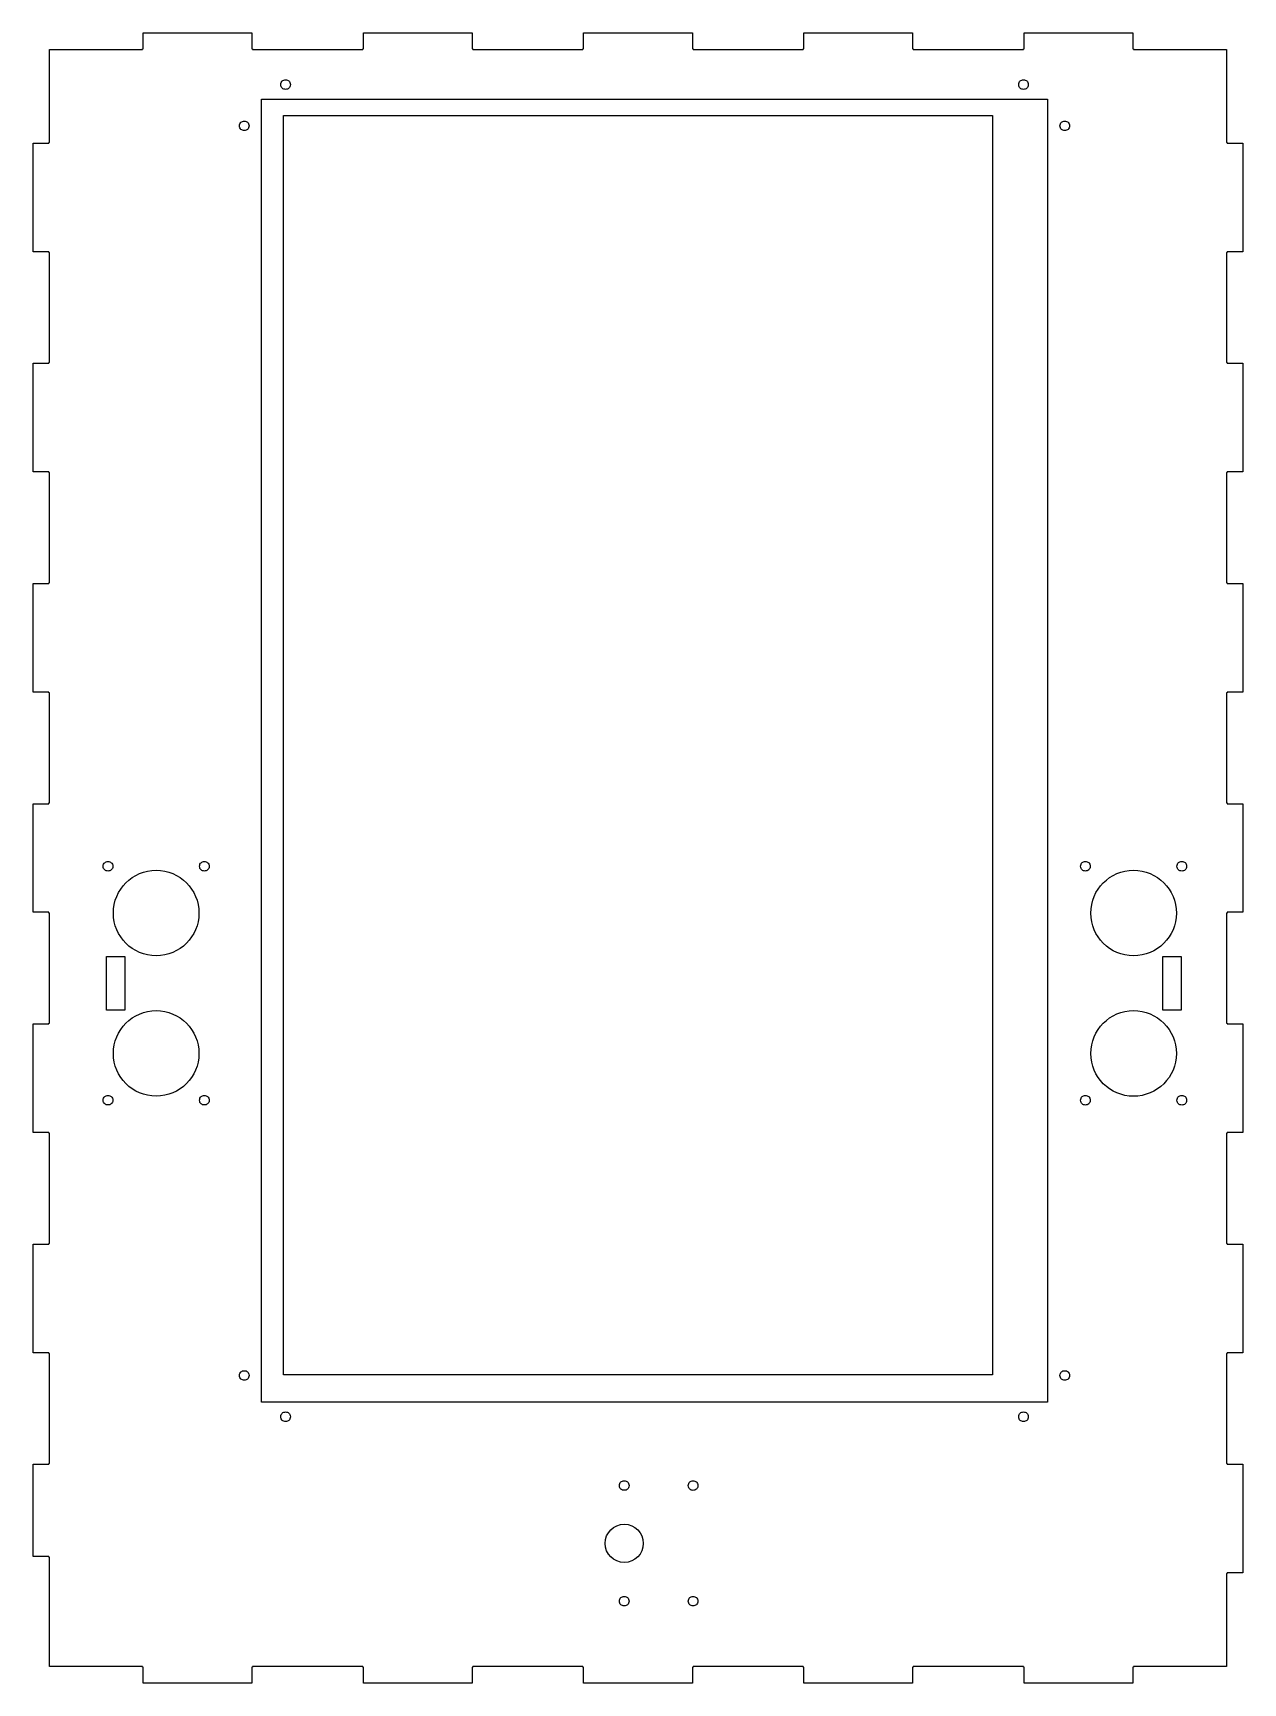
# Model space of a CAD drawing. Extents: x 88 to 308, y 93 to 393.
import ezdxf

# ---------------------------------------------------------------- set-up
doc = ezdxf.new("R2010")
doc.units = 0
doc.layers.add('View', color=7, linetype='CONTINUOUS')

msp = doc.modelspace()

# ---------------------------------------------------------------- linework, layer by layer
at = {"layer": 'View', "color": 7}
for points in [[(108.400071, 392.972327), (128.135812, 392.972327), (128.135812, 390.104802), (128.268104, 390.104802), (128.268104, 389.972511), (148.26791, 389.972511), (148.26791, 390.104802), (148.400202, 390.104802), (148.400202, 392.972327), (168.135943, 392.972327), (168.135943, 390.104802), (168.268235, 390.104802), (168.268235, 389.972511), (188.268041, 389.972511), (188.268041, 390.104802), (188.400333, 390.104802), (188.400333, 392.972327), (208.135558, 392.972327), (208.135558, 390.104802), (208.26785, 390.104802), (208.26785, 389.972511), (228.267656, 389.972511), (228.267656, 390.104802), (228.399948, 390.104802), (228.399948, 392.972327), (248.13569, 392.972327), (248.13569, 390.104802), (248.267981, 390.104802), (248.267981, 389.972511), (268.268825, 389.972511), (268.268825, 390.104802), (268.401116, 390.104802), (268.401116, 392.972327), (288.136329, 392.972327), (288.136329, 390.104802), (288.26862, 390.104802), (288.26862, 389.972511), (305.135803, 389.972511), (305.135803, 373.094993), (305.268095, 373.094993), (305.268095, 372.962702), (308.136151, 372.962702), (308.136151, 353.237295), (305.268095, 353.237295), (305.268095, 353.105003), (305.135803, 353.105003), (305.135803, 333.105197), (305.268095, 333.105197), (305.268095, 332.972905), (308.136151, 332.972905), (308.136151, 313.237164), (305.268095, 313.237164), (305.268095, 313.104872), (305.135803, 313.104872), (305.135803, 293.105065), (305.268095, 293.105065), (305.268095, 292.972773), (308.136151, 292.972773), (308.136151, 273.237033), (305.268095, 273.237033), (305.268095, 273.104741), (305.135803, 273.104741), (305.135803, 253.104935), (305.268095, 253.104935), (305.268095, 252.972643), (308.136151, 252.972643), (308.136151, 233.237418), (305.268095, 233.237418), (305.268095, 233.105126), (305.135803, 233.105126), (305.135803, 213.10532), (305.268095, 213.10532), (305.268095, 212.973028), (308.136151, 212.973028), (308.136151, 193.237287), (305.268095, 193.237287), (305.268095, 193.104995), (305.135803, 193.104995), (305.135803, 173.104673), (305.268095, 173.104673), (305.268095, 172.972381), (308.136151, 172.972381), (308.136151, 153.237156), (305.268095, 153.237156), (305.268095, 153.104864), (305.135803, 153.104864), (305.135803, 133.105058), (305.268095, 133.105058), (305.268095, 132.972766), (308.136151, 132.972766), (308.136151, 113.247359), (305.268095, 113.247359), (305.268095, 113.115068), (305.135803, 113.115068), (305.135803, 96.23755), (288.26862, 96.23755), (288.26862, 96.105259), (288.136329, 96.105259), (288.136329, 93.237218), (268.401116, 93.237218), (268.401116, 96.105259), (268.268825, 96.105259), (268.268825, 96.23755), (248.267981, 96.23755), (248.267981, 96.105259), (248.13569, 96.105259), (248.13569, 93.237218), (228.399948, 93.237218), (228.399948, 96.105259), (228.267656, 96.105259), (228.267656, 96.23755), (208.26785, 96.23755), (208.26785, 96.105259), (208.135558, 96.105259), (208.135558, 93.237218), (188.400333, 93.237218), (188.400333, 96.105259), (188.268041, 96.105259), (188.268041, 96.23755), (168.268235, 96.23755), (168.268235, 96.105259), (168.135943, 96.105259), (168.135943, 93.237218), (148.400202, 93.237218), (148.400202, 96.105259), (148.26791, 96.105259), (148.26791, 96.23755), (128.268104, 96.23755), (128.268104, 96.105259), (128.135812, 96.105259), (128.135812, 93.237218), (108.400071, 93.237218), (108.400071, 96.105259), (108.267779, 96.105259), (108.267779, 96.23755), (91.40008, 96.23755), (91.40008, 116.114883), (91.267789, 116.114883), (91.267789, 116.247175), (88.400265, 116.247175), (88.400265, 132.972766), (91.267789, 132.972766), (91.267789, 133.105058), (91.40008, 133.105058), (91.40008, 153.104864), (91.267789, 153.104864), (91.267789, 153.237156), (88.400265, 153.237156), (88.400265, 172.972381), (91.267789, 172.972381), (91.267789, 173.104673), (91.40008, 173.104673), (91.40008, 193.104995), (91.267789, 193.104995), (91.267789, 193.237287), (88.400265, 193.237287), (88.400265, 212.973028), (91.267789, 212.973028), (91.267789, 213.10532), (91.40008, 213.10532), (91.40008, 233.105126), (91.267789, 233.105126), (91.267789, 233.237418), (88.400265, 233.237418), (88.400265, 252.972643), (91.267789, 252.972643), (91.267789, 253.104935), (91.40008, 253.104935), (91.40008, 273.104741), (91.267789, 273.104741), (91.267789, 273.237033), (88.400265, 273.237033), (88.400265, 292.972773), (91.267789, 292.972773), (91.267789, 293.105065), (91.40008, 293.105065), (91.40008, 313.104872), (91.267789, 313.104872), (91.267789, 313.237164), (88.400265, 313.237164), (88.400265, 332.972905), (91.267789, 332.972905), (91.267789, 333.105197), (91.40008, 333.105197), (91.40008, 353.105003), (91.267789, 353.105003), (91.267789, 353.237295), (88.400265, 353.237295), (88.400265, 372.962702), (91.267789, 372.962702), (91.267789, 373.094993), (91.40008, 373.094993), (91.40008, 389.972511), (108.267779, 389.972511), (108.267779, 390.104802), (108.400071, 390.104802)], [(134.267736, 384.4735)], [(268.267793, 384.476145)], [(129.900562, 380.972423), (272.634448, 380.972423), (272.634448, 144.237192), (129.900562, 144.237192)], [(133.900317, 377.972607), (262.635574, 377.972607), (262.635574, 149.2374), (133.900317, 149.2374)], [(126.767938, 376.97267)], [(275.768093, 376.97267)], [(102.018034, 242.472188)], [(110.767885, 240.87229)], [(119.517735, 242.473776)], [(279.517741, 242.476422)], [(288.268117, 240.881075)], [(297.017965, 242.476422)], [(101.75035, 225.222606), (105.085546, 225.222606), (105.085546, 215.486768), (101.75035, 215.486768)], [(293.549967, 225.222606), (296.886176, 225.222606), (296.886176, 215.486768), (293.549967, 215.486768)], [(110.767885, 215.372589)], [(288.268117, 215.380844)], [(102.018034, 199.97233)], [(119.517735, 199.973389)], [(279.517741, 199.976034)], [(297.017965, 199.976034)], [(126.767938, 149.972296)], [(275.768093, 149.972296)], [(134.267736, 142.473409)], [(268.267793, 142.476054)], [(195.767842, 129.972358)], [(208.26785, 129.973945)], [(195.767842, 122.072584)], [(195.767842, 108.972564)], [(208.26785, 108.973623)]]:
    msp.add_lwpolyline(points, close=True, dxfattribs=at)
for points in [[(267.400145, 383.604338), (267.400145, 383.604867), (267.400145, 383.605397)], [(269.135441, 383.605397), (269.135441, 383.604867), (269.135441, 383.604338)], [(278.650093, 241.604101), (278.650093, 241.60463), (278.650093, 241.60516)], [(280.385388, 241.60516), (280.385388, 241.60463), (280.385388, 241.604101)], [(296.150317, 241.604101), (296.150317, 241.60463), (296.150317, 241.60516)], [(297.885613, 241.60516), (297.885613, 241.60463), (297.885613, 241.604101)], [(280.500112, 233.104277), (280.500112, 233.104806)], [(296.035594, 233.104806), (296.035594, 233.104277)], [(118.65009, 199.10418), (118.65009, 199.104709)], [(120.385899, 199.104709), (120.385899, 199.10418)], [(278.650093, 199.104227), (278.650093, 199.104756), (278.650093, 199.105286)], [(280.385388, 199.105286), (280.385388, 199.104756), (280.385388, 199.104227)], [(296.150317, 199.104227), (296.150317, 199.104756), (296.150317, 199.105286)], [(297.885613, 199.105286), (297.885613, 199.104756), (297.885613, 199.104227)], [(133.400088, 141.6042), (133.400088, 141.604729)], [(135.1359, 141.604729), (135.1359, 141.6042)], [(267.400145, 141.603731), (267.400145, 141.60426), (267.400145, 141.60479)], [(269.135441, 141.60479), (269.135441, 141.60426), (269.135441, 141.603731)], [(207.400202, 129.104736), (207.400202, 129.105265)], [(209.135495, 129.105265), (209.135495, 129.104736)]]:
    msp.add_lwpolyline(points, dxfattribs=at)
for points in [[(133.400088, 383.60482), (133.399823, 383.905487), (133.507511, 384.114383), (133.667772, 384.256978)], [(133.667772, 384.256978), (133.828033, 384.39957), (134.046936, 384.4735), (134.267736, 384.4735)], [(134.267736, 384.4735), (134.488536, 384.473502), (134.707955, 384.39957), (134.868215, 384.256978)], [(134.868215, 384.256978), (135.028476, 384.114383), (135.136278, 383.905487), (135.1359, 383.60482)], [(267.400145, 383.605397), (267.400145, 383.9069), (267.506454, 384.116159), (267.666792, 384.259105)], [(267.666792, 384.259105), (267.827129, 384.402051), (268.046575, 384.476145), (268.267793, 384.476145)], [(268.267793, 384.476145), (268.488984, 384.476145), (268.708456, 384.402051), (268.868794, 384.259105)], [(268.868794, 384.259105), (269.029131, 384.116159), (269.136605, 383.9069), (269.135441, 383.605397)], [(133.667772, 382.952664), (133.507511, 383.095256), (133.39971, 383.304155), (133.400088, 383.60482)], [(134.267736, 382.735624), (134.046936, 382.735624), (133.828033, 382.81007), (133.667772, 382.952664)], [(134.868215, 382.952664), (134.707955, 382.81007), (134.488536, 382.735624), (134.267736, 382.735624)], [(135.1359, 383.60482), (135.136164, 383.304155), (135.028476, 383.095256), (134.868215, 382.952664)], [(267.666792, 382.950632), (267.506454, 383.093579), (267.398981, 383.302838), (267.400145, 383.604338)], [(268.267793, 382.733074), (268.046575, 382.733074), (267.827129, 382.807683), (267.666792, 382.950632)], [(268.868794, 382.950632), (268.708456, 382.807683), (268.488984, 382.733074), (268.267793, 382.733074)], [(269.135441, 383.604338), (269.135441, 383.302838), (269.029131, 383.093579), (268.868794, 382.950632)], [(125.90029, 376.105022), (125.90029, 376.405282), (126.008267, 376.613723), (126.16849, 376.756146)], [(126.16849, 375.453899), (126.008267, 375.596321), (125.90029, 375.804762), (125.90029, 376.105022)], [(126.16849, 376.756146), (126.328714, 376.898566), (126.547336, 376.97267), (126.767938, 376.97267)], [(126.767938, 375.236858), (126.547336, 375.236858), (126.328714, 375.311479), (126.16849, 375.453899)], [(126.767938, 376.97267), (126.98854, 376.97267), (127.20716, 376.898566), (127.367383, 376.756146)], [(127.367383, 375.453899), (127.20716, 375.311479), (126.98854, 375.236858), (126.767938, 375.236858)], [(127.367383, 376.756146), (127.527607, 376.613723), (127.635583, 376.405282), (127.635583, 376.105022)], [(127.635583, 376.105022), (127.635583, 375.804762), (127.527607, 375.596321), (127.367383, 375.453899)], [(274.900445, 376.105022), (274.900445, 376.405284), (275.007919, 376.613723), (275.168151, 376.756146)], [(275.168151, 375.453899), (275.007919, 375.596321), (274.900445, 375.80476), (274.900445, 376.105022)], [(275.168151, 376.756146), (275.328356, 376.898566), (275.54751, 376.97267), (275.768093, 376.97267)], [(275.768093, 375.236858), (275.54751, 375.236858), (275.328356, 375.311476), (275.168151, 375.453899)], [(275.768093, 376.97267), (275.988703, 376.97267), (276.207328, 376.898566), (276.367559, 376.756146)], [(276.367559, 375.453899), (276.207328, 375.311476), (275.988703, 375.236858), (275.768093, 375.236858)], [(276.367559, 376.756146), (276.527764, 376.613723), (276.635741, 376.405284), (276.635741, 376.105022)], [(276.635741, 376.105022), (276.635741, 375.80476), (276.527764, 375.596321), (276.367559, 375.453899)], [(101.150386, 241.60454), (101.150386, 241.9048), (101.258363, 242.113244), (101.418586, 242.255664)], [(101.418586, 240.95342), (101.258363, 241.095839), (101.150386, 241.304281), (101.150386, 241.60454)], [(101.418586, 242.255664), (101.57881, 242.398084), (101.797433, 242.472188), (102.018034, 242.472188)], [(102.018034, 240.736895), (101.797433, 240.736895), (101.57881, 240.810997), (101.418586, 240.95342)], [(102.018034, 242.472188), (102.238636, 242.472188), (102.457256, 242.398084), (102.617479, 242.255664)], [(102.617479, 240.95342), (102.457256, 240.810997), (102.238636, 240.736895), (102.018034, 240.736895)], [(102.617479, 242.255664), (102.777703, 242.113244), (102.885679, 241.9048), (102.885679, 241.60454)], [(102.885679, 241.60454), (102.885679, 241.304281), (102.777703, 241.095839), (102.617479, 240.95342)], [(103.000403, 233.104808), (103.000403, 237.39636), (106.476336, 240.87229), (110.767885, 240.87229)], [(110.767885, 240.87229), (115.059433, 240.87229), (118.535885, 237.39636), (118.535885, 233.104808)], [(118.917771, 240.952422), (118.757513, 241.095014), (118.649709, 241.303913), (118.65009, 241.604577)], [(118.65009, 241.604577), (118.649825, 241.905245), (118.757513, 242.114141), (118.917771, 242.256735)], [(118.917771, 242.256735), (119.078032, 242.399327), (119.296938, 242.473776), (119.517735, 242.473776)], [(119.517735, 240.735898), (119.296938, 240.735898), (119.078032, 240.809828), (118.917771, 240.952422)], [(119.517735, 242.473776), (119.738535, 242.473776), (119.957957, 242.399327), (120.118215, 242.256735)], [(120.118215, 240.952422), (119.957957, 240.809828), (119.738535, 240.735898), (119.517735, 240.735898)], [(120.118215, 242.256735), (120.278475, 242.114141), (120.386277, 241.905245), (120.385899, 241.604577)], [(120.385899, 241.604577), (120.386163, 241.303913), (120.278475, 241.095014), (120.118215, 240.952422)], [(278.917269, 240.950395), (278.756931, 241.093342), (278.648928, 241.302601), (278.650093, 241.604101)], [(278.650093, 241.60516), (278.650093, 241.90666), (278.756931, 242.115919), (278.917269, 242.258865)], [(278.917269, 242.258865), (279.077606, 242.401812), (279.296549, 242.476422), (279.517741, 242.476422)], [(279.517741, 240.733352), (279.296549, 240.733352), (279.077606, 240.807446), (278.917269, 240.950395)], [(279.517741, 242.476422), (279.738959, 242.476422), (279.958404, 242.401812), (280.118741, 242.258865)], [(280.118741, 240.950395), (279.958404, 240.807446), (279.738959, 240.733352), (279.517741, 240.733352)], [(280.118741, 242.258865), (280.279079, 242.115919), (280.386553, 241.90666), (280.385388, 241.60516)], [(280.385388, 241.604101), (280.385388, 241.302601), (280.279079, 241.093342), (280.118741, 240.950395)], [(280.500112, 233.104806), (280.495349, 237.399691), (283.973217, 240.881075), (288.268117, 240.881075)], [(288.268117, 240.881075), (292.562992, 240.881075), (296.040304, 237.399691), (296.035594, 233.104806)], [(296.416964, 240.950395), (296.256627, 241.093342), (296.149153, 241.302601), (296.150317, 241.604101)], [(296.150317, 241.60516), (296.150317, 241.90666), (296.256627, 242.115919), (296.416964, 242.258865)], [(296.416964, 242.258865), (296.577302, 242.401812), (296.796747, 242.476422), (297.017965, 242.476422)], [(297.017965, 240.733352), (296.796747, 240.733352), (296.577302, 240.807446), (296.416964, 240.950395)], [(297.017965, 242.476422), (297.239157, 242.476422), (297.458629, 242.401812), (297.618966, 242.258865)], [(297.618966, 240.950395), (297.458629, 240.807446), (297.239157, 240.733352), (297.017965, 240.733352)], [(297.618966, 242.258865), (297.779304, 242.115919), (297.886777, 241.90666), (297.885613, 241.60516)], [(297.885613, 241.604101), (297.885613, 241.302601), (297.779304, 241.093342), (297.618966, 240.950395)], [(110.767885, 225.336811), (106.476336, 225.336811), (103.000403, 228.813257), (103.000403, 233.104808)], [(118.535885, 233.104808), (118.535885, 228.813257), (115.059433, 225.336811), (110.767885, 225.336811)], [(288.268117, 225.328008), (283.973217, 225.328008), (280.495402, 228.809392), (280.500112, 233.104277)], [(296.035594, 233.104277), (296.040357, 228.809392), (292.562992, 225.328008), (288.268117, 225.328008)], [(103.000403, 207.604591), (103.000403, 211.896143), (106.476336, 215.372589), (110.767885, 215.372589)], [(110.767885, 215.372589), (115.059433, 215.372589), (118.535885, 211.896143), (118.535885, 207.604591)], [(280.500112, 207.604578), (280.495349, 211.899463), (283.973217, 215.380844), (288.268117, 215.380844)], [(288.268117, 215.380844), (292.562992, 215.380844), (296.040304, 211.899463), (296.035594, 207.604578)], [(110.767885, 199.837107), (106.476336, 199.837107), (103.000403, 203.313038), (103.000403, 207.604591)], [(118.535885, 207.604591), (118.535885, 203.313038), (115.059433, 199.837107), (110.767885, 199.837107)], [(288.268117, 199.82831), (283.973217, 199.82831), (280.495402, 203.309691), (280.500112, 207.604578)], [(296.035594, 207.604578), (296.040357, 203.309691), (292.562992, 199.82831), (288.268117, 199.82831)], [(101.150386, 199.104685), (101.150386, 199.404945), (101.258363, 199.613386), (101.418586, 199.755806)], [(101.418586, 198.453561), (101.258363, 198.595981), (101.150386, 198.804423), (101.150386, 199.104685)], [(101.418586, 199.755806), (101.57881, 199.898228), (101.797433, 199.97233), (102.018034, 199.97233)], [(102.018034, 198.236521), (101.797433, 198.236521), (101.57881, 198.311139), (101.418586, 198.453561)], [(102.018034, 199.97233), (102.238636, 199.97233), (102.457256, 199.898228), (102.617479, 199.755806)], [(102.617479, 198.453561), (102.457256, 198.311139), (102.238636, 198.236521), (102.018034, 198.236521)], [(102.617479, 199.755806), (102.777703, 199.613386), (102.885682, 199.404945), (102.885679, 199.104685)], [(102.885679, 199.104685), (102.885682, 198.804423), (102.777703, 198.595981), (102.617479, 198.453561)], [(118.917771, 198.45254), (118.757513, 198.595135), (118.649709, 198.803515), (118.65009, 199.10418)], [(118.65009, 199.104709), (118.649825, 199.405373), (118.757513, 199.614272), (118.917771, 199.756864)], [(118.917771, 199.756864), (119.078032, 199.899456), (119.296938, 199.973389), (119.517735, 199.973389)], [(119.517735, 198.2355), (119.296938, 198.2355), (119.078032, 198.309948), (118.917771, 198.45254)], [(119.517735, 199.973389), (119.738535, 199.973389), (119.957957, 199.899456), (120.118215, 199.756864)], [(120.118215, 198.45254), (119.957957, 198.309948), (119.738535, 198.2355), (119.517735, 198.2355)], [(120.118215, 199.756864), (120.278475, 199.614272), (120.386277, 199.405373), (120.385899, 199.104709)], [(120.385899, 199.10418), (120.386163, 198.803515), (120.278475, 198.595135), (120.118215, 198.45254)], [(278.917269, 198.450521), (278.756931, 198.593468), (278.648928, 198.802727), (278.650093, 199.104227)], [(278.650093, 199.105286), (278.650093, 199.406786), (278.756931, 199.615529), (278.917269, 199.758475)], [(278.917269, 199.758475), (279.077606, 199.901422), (279.296549, 199.976034), (279.517741, 199.976034)], [(279.517741, 198.232962), (279.296549, 198.232962), (279.077606, 198.307575), (278.917269, 198.450521)], [(279.517741, 199.976034), (279.738959, 199.976032), (279.958404, 199.901422), (280.118741, 199.758475)], [(280.118741, 198.450521), (279.958404, 198.307575), (279.738959, 198.232962), (279.517741, 198.232962)], [(280.118741, 199.758475), (280.279079, 199.615529), (280.386553, 199.406786), (280.385388, 199.105286)], [(280.385388, 199.104227), (280.385388, 198.802727), (280.279079, 198.593468), (280.118741, 198.450521)], [(296.416964, 198.450521), (296.256627, 198.593468), (296.149153, 198.802727), (296.150317, 199.104227)], [(296.150317, 199.105286), (296.150317, 199.406786), (296.256627, 199.615529), (296.416964, 199.758475)], [(296.416964, 199.758475), (296.577302, 199.901422), (296.796747, 199.976032), (297.017965, 199.976034)], [(297.017965, 198.232962), (296.796747, 198.232962), (296.577302, 198.307575), (296.416964, 198.450521)], [(297.017965, 199.976034), (297.239157, 199.976034), (297.458629, 199.901422), (297.618966, 199.758475)], [(297.618966, 198.450521), (297.458629, 198.307575), (297.239157, 198.232962), (297.017965, 198.232962)], [(297.618966, 199.758475), (297.779304, 199.615529), (297.886777, 199.406786), (297.885613, 199.105286)], [(297.885613, 199.104227), (297.885613, 198.802727), (297.779304, 198.593468), (297.618966, 198.450521)], [(126.16849, 149.755772), (126.328714, 149.898194), (126.547336, 149.972296), (126.767938, 149.972296)], [(126.767938, 149.972296), (126.98854, 149.972296), (127.20716, 149.898194), (127.367383, 149.755772)], [(275.168151, 149.755772), (275.328356, 149.898194), (275.54751, 149.972296), (275.768093, 149.972296)], [(275.768093, 149.972296), (275.988703, 149.972296), (276.207328, 149.898194), (276.367559, 149.755772)], [(125.90029, 149.104648), (125.90029, 149.40491), (126.008267, 149.613352), (126.16849, 149.755772)], [(126.16849, 148.453527), (126.008267, 148.595947), (125.90029, 148.804388), (125.90029, 149.104648)], [(126.767938, 148.237003), (126.547336, 148.237003), (126.328714, 148.311105), (126.16849, 148.453527)], [(127.367383, 148.453527), (127.20716, 148.311105), (126.98854, 148.237003), (126.767938, 148.237003)], [(127.367383, 149.755772), (127.527607, 149.613352), (127.635583, 149.40491), (127.635583, 149.104648)], [(127.635583, 149.104648), (127.635583, 148.804388), (127.527607, 148.595947), (127.367383, 148.453527)], [(274.900445, 149.104648), (274.900445, 149.40491), (275.007919, 149.613349), (275.168151, 149.755772)], [(275.168151, 148.453527), (275.007919, 148.595947), (274.900445, 148.804388), (274.900445, 149.104648)], [(275.768093, 148.237003), (275.54751, 148.237003), (275.328356, 148.311105), (275.168151, 148.453527)], [(276.367559, 148.453527), (276.207328, 148.311105), (275.988703, 148.237003), (275.768093, 148.237003)], [(276.367559, 149.755772), (276.527764, 149.613349), (276.635741, 149.40491), (276.635741, 149.104648)], [(276.635741, 149.104648), (276.635741, 148.804388), (276.527764, 148.595947), (276.367559, 148.453527)], [(133.667772, 140.952042), (133.507511, 141.094636), (133.39971, 141.303532), (133.400088, 141.6042)], [(133.400088, 141.604729), (133.399823, 141.905396), (133.507511, 142.113776), (133.667772, 142.256368)], [(133.667772, 142.256368), (133.828033, 142.398963), (134.046936, 142.473409), (134.267736, 142.473409)], [(134.267736, 140.735517), (134.046936, 140.735517), (133.828033, 140.80945), (133.667772, 140.952042)], [(134.267736, 142.473409), (134.488536, 142.473409), (134.707955, 142.398963), (134.868215, 142.256368)], [(134.868215, 140.952042), (134.707955, 140.80945), (134.488536, 140.735517), (134.267736, 140.735517)], [(134.868215, 142.256368), (135.028476, 142.113776), (135.136278, 141.905396), (135.1359, 141.604729)], [(135.1359, 141.6042), (135.136164, 141.303532), (135.028476, 141.094636), (134.868215, 140.952042)], [(267.666792, 140.950025), (267.506454, 141.092972), (267.398981, 141.302231), (267.400145, 141.603731)], [(267.400145, 141.60479), (267.400145, 141.90629), (267.506454, 142.115549), (267.666792, 142.258495)], [(267.666792, 142.258495), (267.827129, 142.401445), (268.046575, 142.476054), (268.267793, 142.476054)], [(268.267793, 140.732985), (268.046575, 140.732985), (267.827129, 140.807079), (267.666792, 140.950025)], [(268.267793, 142.476054), (268.488984, 142.476054), (268.708456, 142.401445), (268.868794, 142.258495)], [(268.868794, 140.950025), (268.708456, 140.807079), (268.488984, 140.732985), (268.267793, 140.732985)], [(268.868794, 142.258495), (269.029131, 142.115549), (269.136605, 141.90629), (269.135441, 141.60479)], [(269.135441, 141.603731), (269.135441, 141.302231), (269.029131, 141.092972), (268.868794, 140.950025)], [(194.900194, 129.104712), (194.900194, 129.404972), (195.00817, 129.613413), (195.168394, 129.755833)], [(195.168394, 128.453589), (195.00817, 128.596009), (194.900194, 128.804453), (194.900194, 129.104712)], [(195.168394, 129.755833), (195.328617, 129.898256), (195.54724, 129.972358), (195.767842, 129.972358)], [(195.767842, 129.972358), (195.988443, 129.972358), (196.207579, 129.898256), (196.367803, 129.755833)], [(196.367803, 129.755833), (196.528026, 129.613413), (196.635487, 129.404972), (196.635487, 129.104712)], [(196.635487, 129.104712), (196.635487, 128.804453), (196.528026, 128.596009), (196.367803, 128.453589)], [(207.667886, 128.452578), (207.507626, 128.595173), (207.399824, 128.804069), (207.400202, 129.104736)], [(207.400202, 129.105265), (207.399938, 129.405932), (207.507626, 129.614313), (207.667886, 129.756905)], [(207.667886, 129.756905), (207.828147, 129.899499), (208.04705, 129.973945), (208.26785, 129.973945)], [(208.26785, 129.973945), (208.488647, 129.973945), (208.707553, 129.899499), (208.867811, 129.756905)], [(208.867811, 129.756905), (209.028072, 129.614313), (209.135876, 129.405932), (209.135495, 129.105265)], [(209.135495, 129.104736), (209.13576, 128.804069), (209.028072, 128.595173), (208.867811, 128.452578)], [(195.767842, 128.237064), (195.54724, 128.237064), (195.328617, 128.311166), (195.168394, 128.453589)], [(196.367803, 128.453589), (196.207579, 128.311166), (195.988443, 128.237064), (195.767842, 128.237064)], [(208.26785, 128.236054), (208.04705, 128.236054), (207.828147, 128.309986), (207.667886, 128.452578)], [(208.867811, 128.452578), (208.707553, 128.309986), (208.488647, 128.236054), (208.26785, 128.236054)], [(192.300354, 118.605096), (192.300354, 120.521825), (193.851113, 122.072584), (195.767842, 122.072584)], [(195.767842, 122.072584), (197.684567, 122.072584), (199.235845, 120.521825), (199.235845, 118.605096)], [(195.767842, 115.137092), (193.851113, 115.137092), (192.300354, 116.688368), (192.300354, 118.605096)], [(199.235845, 118.605096), (199.235845, 116.688368), (197.684567, 115.137092), (195.767842, 115.137092)], [(194.900194, 108.104919), (194.900194, 108.405179), (195.00817, 108.61362), (195.168394, 108.75604)], [(195.168394, 107.453795), (195.00817, 107.596215), (194.900194, 107.804657), (194.900194, 108.104919)], [(195.168394, 108.75604), (195.328617, 108.898462), (195.54724, 108.972564), (195.767842, 108.972564)], [(195.767842, 108.972564), (195.988443, 108.972564), (196.207579, 108.898462), (196.367803, 108.75604)], [(196.367803, 108.75604), (196.528026, 108.61362), (196.635487, 108.405179), (196.635487, 108.104919)], [(196.635487, 108.104919), (196.635487, 107.804657), (196.528026, 107.596215), (196.367803, 107.453795)], [(207.667886, 107.452785), (207.507626, 107.595379), (207.399824, 107.804276), (207.400202, 108.104943)], [(207.400202, 108.104943), (207.399938, 108.405607), (207.507626, 108.614506), (207.667886, 108.757098)], [(207.667886, 108.757098), (207.828147, 108.89969), (208.04705, 108.973623), (208.26785, 108.973623)], [(208.26785, 108.973623), (208.488647, 108.973623), (208.707553, 108.89969), (208.867811, 108.757098)], [(208.867811, 108.757098), (209.028072, 108.614506), (209.135876, 108.405607), (209.135495, 108.104943)], [(209.135495, 108.104943), (209.13576, 107.804276), (209.028072, 107.595379), (208.867811, 107.452785)], [(195.767842, 107.237271), (195.54724, 107.237271), (195.328617, 107.311373), (195.168394, 107.453795)], [(196.367803, 107.453795), (196.207579, 107.311373), (195.988443, 107.237271), (195.767842, 107.237271)], [(208.26785, 107.235744), (208.04705, 107.235744), (207.828147, 107.310193), (207.667886, 107.452785)], [(208.867811, 107.452785), (208.707553, 107.310193), (208.488647, 107.235744), (208.26785, 107.235744)]]:
    msp.add_open_spline(points, degree=3, dxfattribs=at)

doc.saveas('drawing.dxf')
